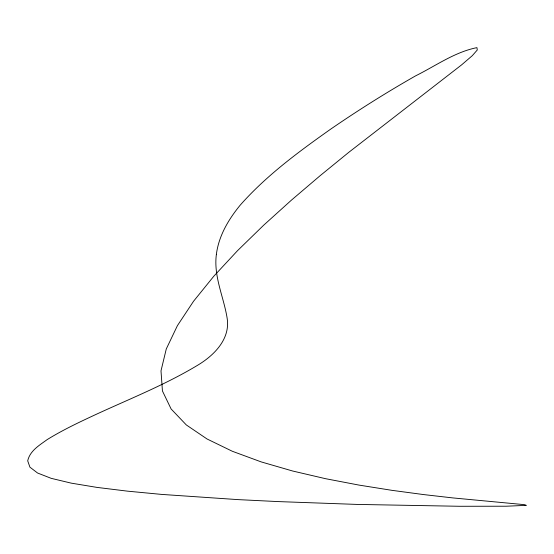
<?xml version="1.0" encoding="UTF-8"?>
<svg xmlns="http://www.w3.org/2000/svg" width="554" height="554" viewBox="0 0 554 554"><rect width="100%" height="100%" fill="white"/><g stroke="black" fill="none" stroke-linecap="round" stroke-linejoin="round"><path stroke-width="0.83" d="M216.379 254.355C213.428 276.439 223.761 296.909 227.147 318.238C230.568 339.339 213.525 355.973 196.857 365.716C163.832 385.508 127.863 399.586 93.044 415.798C77.435 423.062 61.882 430.52 47.215 439.578C39.466 445.222 29.909 450.762 27.7 460.845L29.93 467.161L37.561 473.012L51.21 478.344L71.231 483.136L96.95 487.395L127.413 491.142L161.685 494.41L237.867 499.604L277.893 501.578L357.095 504.417L459.619 506.28L506.107 506.218L526.3 505.359L524.5 504.666L452.701 497.901L423.602 494.577L392.038 490.352L359.027 485.096L325.551 478.691L292.616 471.004L261.225 461.911L232.382 451.288L207.078 439.003L186.317 424.939L171.103 408.963L162.433 390.958L160.999 370.868L166.269 348.978L177.405 325.655L193.554 301.251L213.879 276.134L237.541 250.657L263.69 225.187L291.494 200.084L320.108 175.708L348.681 152.412L461.586 64.887L472.278 55.691L477.278 49.998L476.932 47.637C454.772 52.034 435.652 65.891 415.666 75.822C386.498 92.421 358.078 110.301 330.426 129.317C298.391 151.983 266.405 175.507 240.291 205.049C228.587 219.28 218.74 235.782 216.379 254.355"/></g></svg>
